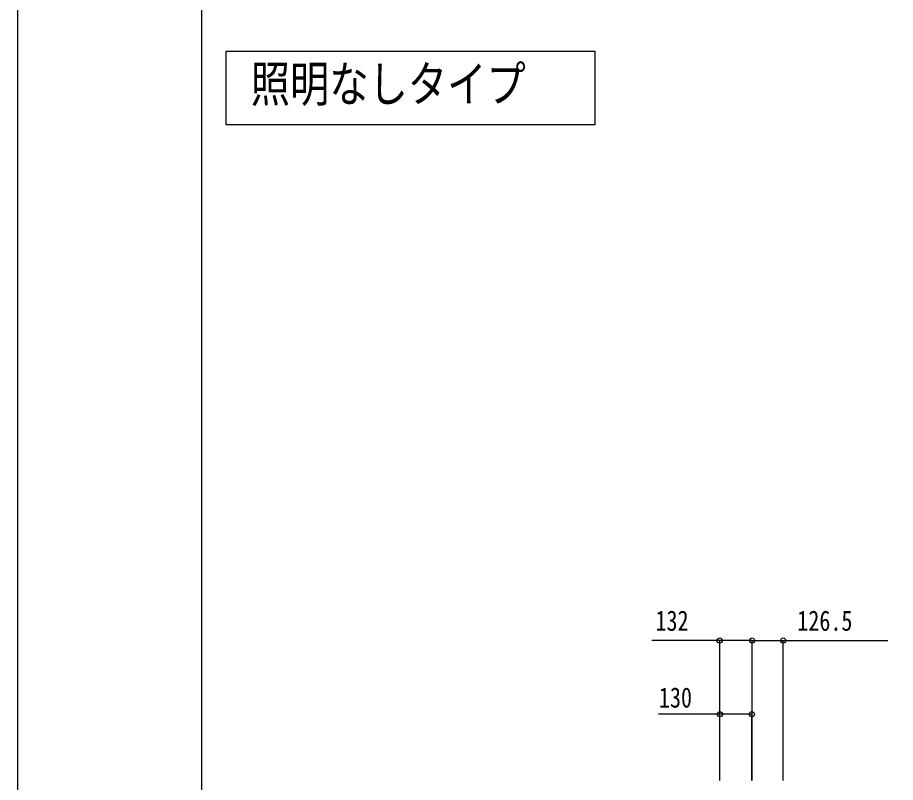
# Model space of a CAD drawing. Units: millimetres, scale not verified. Extents: x -10512 to 10512, y -7425 to 7425.
# Drawn here: x -10512 to -6938, y -2940 to 175 of the extents above; entities that cross this region are included whole.
import ezdxf
from ezdxf.enums import TextEntityAlignment as Align

# ---------------------------------------------------------------- set-up
doc = ezdxf.new("R2010")
doc.units = ezdxf.units.MM
doc.header["$LTSCALE"] = 40
for name, color, linetype in [('0-1_USER1', 3, 'Continuous'), ('0-6_YKK_D', 6, 'Continuous'), ('0-7_YKK_ZWAK', 7, 'Continuous')]:
    doc.layers.add(name, color=color, linetype=linetype)
doc.styles.add('ＭＳ ゴシック', font='')
doc.styles.get('ＭＳ ゴシック').set_extended_font_data('MS Gothic')

msp = doc.modelspace()

# ---------------------------------------------------------------- linework, layer by layer
at = {"layer": '0-1_USER1'}
msp.add_lwpolyline([(-9662.45, 37.5), (-8162.45, 37.5), (-8162.45, -262.5), (-9662.45, -262.5)], close=True, dxfattribs=at)
at = {"layer": '0-6_YKK_D'}
for p, q in [((-7653.45, -2932), (-7653.45, -2361.5)), ((-7521.45, -2932), (-7521.45, -2361.5)), ((-7521.45, -2932), (-7521.45, -2361.5)), ((-7394.95, -2932), (-7394.95, -2361.5)), ((-7652.45, -2932), (-7652.45, -2661.5)), ((-7522.45, -2932), (-7522.45, -2661.5))]:
    msp.add_line(p, q, dxfattribs=at)
for points in [[(-7521.45, -2362.5), (-7653.45, -2362.5), (-7929.95, -2362.5)], [(-7521.45, -2362.5), (-7394.95, -2362.5), (-6968.45, -2362.5)], [(-7522.45, -2662.5), (-7652.45, -2662.5), (-7902.95, -2662.5)]]:
    msp.add_lwpolyline(points, dxfattribs=at)
for centre in [(-7653.45, -2362.5), (-7521.45, -2362.5), (-7521.45, -2362.5), (-7394.95, -2362.5), (-7652.45, -2662.5), (-7522.45, -2662.5)]:
    msp.add_circle(centre, 10.62, dxfattribs=at)
at = {"layer": '0-7_YKK_ZWAK'}
msp.add_line((-9762.45, -6312.5), (-9762.45, 6937.5), dxfattribs=at)
msp.add_lwpolyline([(-10512.5, -7425), (10512.5, -7425), (10512.5, 7425), (-10512.5, 7425)], close=True, dxfattribs=at)

# ---------------------------------------------------------------- texts
at = {"layer": '0-1_USER1', "style": 'ＭＳ ゴシック', "width": 0.8}
msp.add_text('照明なしタイプ', height=146.6, dxfattribs=at).set_placement((-9563.12, -212.5), align=Align.BOTTOM_LEFT)
at = {"layer": '0-6_YKK_D', "style": 'ＭＳ ゴシック', "width": 0.8}
for s, p in [('132', (-7914.95, -2347.5)), ('126.5', (-7337.45, -2347.5)), ('130', (-7900.95, -2660.5))]:
    msp.add_text(s, height=82.48, dxfattribs=at).set_placement(p, align=Align.BOTTOM_LEFT)

doc.saveas('drawing.dxf')
